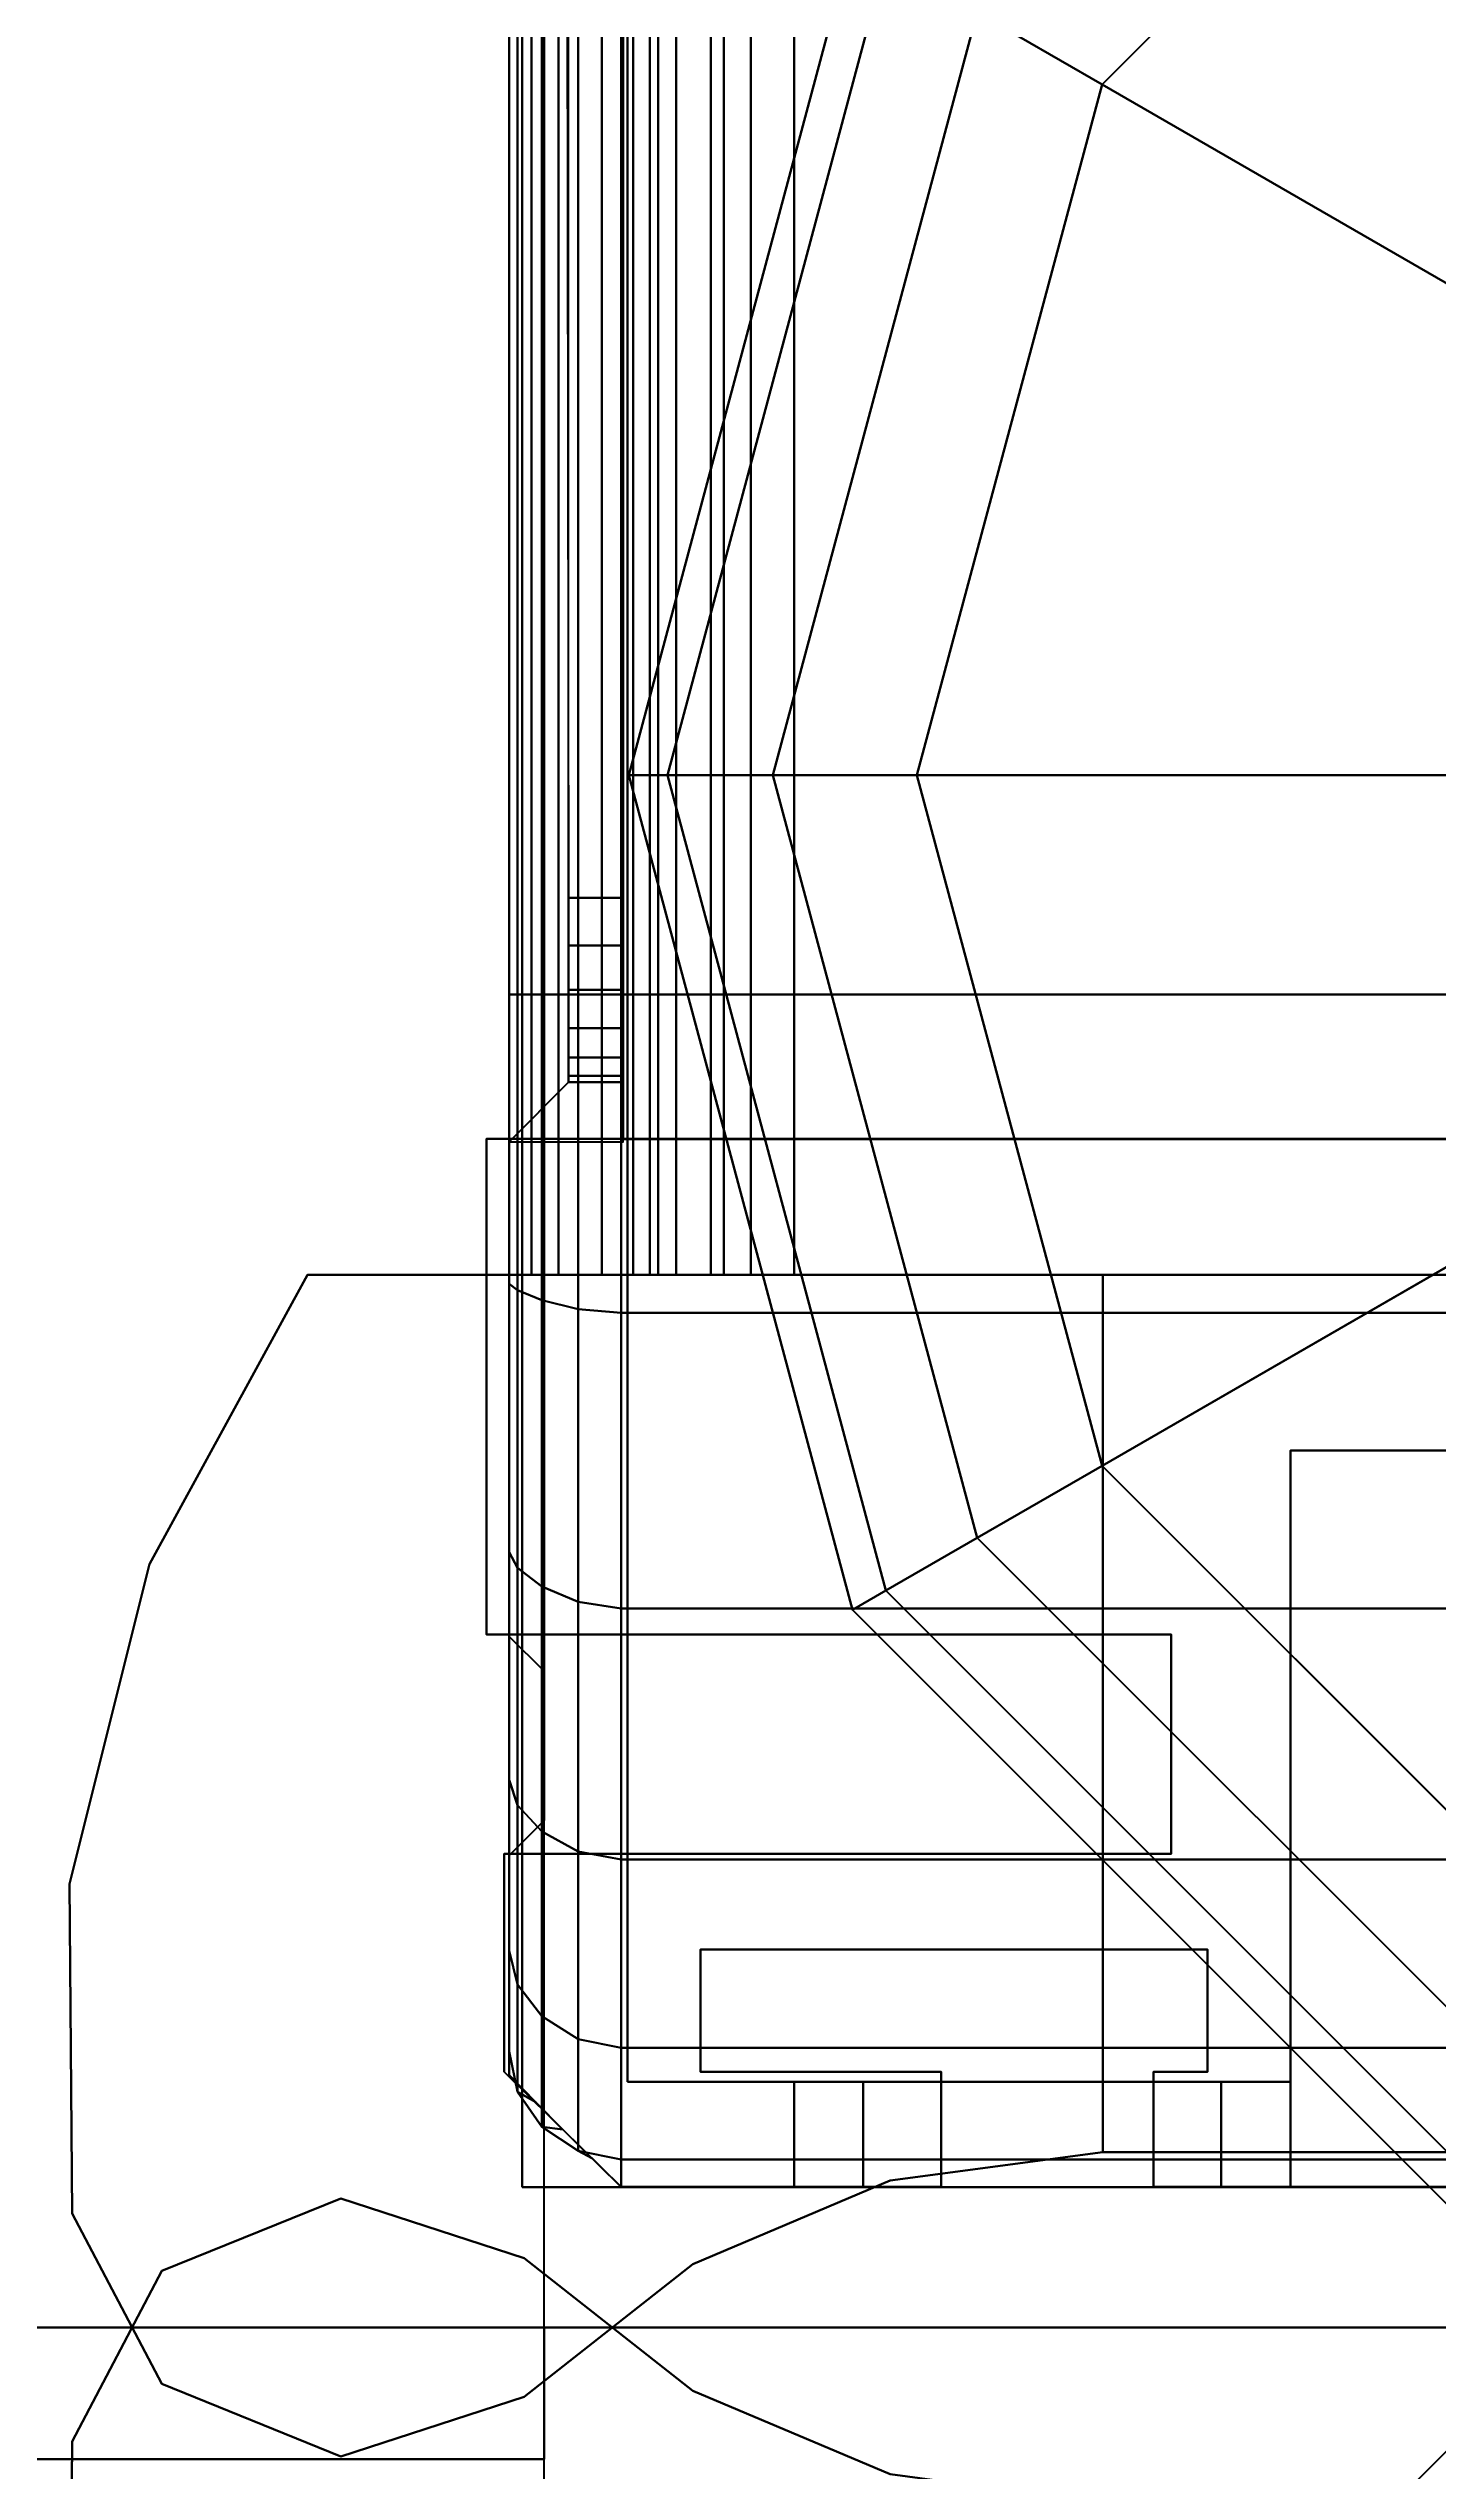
# Model space of a CAD drawing. Extents: x -170 to 1783, y -20 to 1205.
# Drawn here: x 575.959 to 576.749, y 260.556 to 261.935 of the extents above; entities that cross this region are included whole.
import ezdxf
from ezdxf.enums import TextEntityAlignment as Align

# ---------------------------------------------------------------- set-up
doc = ezdxf.new("R2010")
doc.units = 0
doc.header["$LTSCALE"] = 96
doc.header["$MEASUREMENT"] = 0
for name, color, linetype in [('A-FURN-3-PANEL-GLIDE', 7, 'Continuous'), ('A-FURN-3-PANEL-RACE', 7, 'Continuous'), ('A-FURN-3-PANEL-SIDE1', 7, 'Continuous'), ('A-FURN-3-PANEL-TOPCAP', 7, 'Continuous'), ('A-FURN-3-PANEL-TRIM', 7, 'Continuous'), ('A-FURN-3-WKSF-BRACKET', 7, 'Continuous'), ('A-FURN-3-WKSF-TOP', 7, 'Continuous'), ('A-FURN-P-PNLS', 7, 'Continuous'), ('A-FURN-P-WKSF-SUPPORT', 7, 'Continuous'), ('MAIN_PANEL', 7, 'Continuous'), ('MAIN_WKSURF', 7, 'Continuous'), ('MAIN_WRKSFC-SUPP', 7, 'Continuous')]:
    doc.layers.add(name, color=color, linetype=linetype)

# ---------------------------------------------------------------- blocks, each defined once
blk = doc.blocks.new('EC-EFN-256')
at = {"layer": 'A-FURN-3-PANEL-GLIDE', "color": 20, "linetype": 'Continuous', "invisible_edges": 12}
for points in [[(23.115, 1), (22.433, 0.6063), (22.7213, 0.318)], [(23.115, 1), (22.7213, 0.318), (23.115, 0.2125)], [(23.115, 1), (23.115, 0.2125), (23.5088, 0.318)], [(23.115, 1), (23.5088, 0.318), (23.797, 0.6063)]]:
    blk.add_3dface(points, dxfattribs=at)
at = {"layer": 'A-FURN-3-PANEL-GLIDE', "color": 20, "linetype": 'Continuous'}
for points in [[(23.0137, 0.8246, 0.3285), (22.7213, 0.318, 0.3285), (22.433, 0.6063, 0.3285), (22.9396, 0.8988, 0.3285)], [(23.2904, 0.8988, 0.3285), (23.797, 0.6063, 0.3285), (23.5088, 0.318, 0.3285), (23.2163, 0.8246, 0.3285)], [(23.115, 0.7975, 0.3285), (23.115, 0.2125, 0.3285), (22.7213, 0.318, 0.3285), (23.0137, 0.8246, 0.3285)], [(23.2163, 0.8246, 0.3285), (23.5088, 0.318, 0.3285), (23.115, 0.2125, 0.3285), (23.115, 0.7975, 0.3285)], [(22.7213, 0.318, 0.3285), (22.6802, 0.2469, 0.3065), (22.3619, 0.5652, 0.3065), (22.433, 0.6063, 0.3285)], [(22.6802, 0.2469, 0.022), (22.7213, 0.318), (22.433, 0.6063), (22.3619, 0.5652, 0.022)], [(23.797, 0.6063, 0.3285), (23.8681, 0.5652, 0.3065), (23.5498, 0.2469, 0.3065), (23.5088, 0.318, 0.3285)], [(23.8681, 0.5652, 0.022), (23.797, 0.6063), (23.5088, 0.318), (23.5498, 0.2469, 0.022)], [(23.8681, 0.5652, 0.3065), (23.9202, 0.5351, 0.2464), (23.5799, 0.1948, 0.2464), (23.5498, 0.2469, 0.3065)], [(23.9202, 0.5351, 0.0821), (23.8681, 0.5652, 0.022), (23.5498, 0.2469, 0.022), (23.5799, 0.1948, 0.0821)], [(23.9202, 0.5351, 0.2464), (23.9392, 0.5241, 0.1642), (23.5909, 0.1758, 0.1642), (23.5799, 0.1948, 0.2464)], [(23.9392, 0.5241, 0.1642), (23.9202, 0.5351, 0.0821), (23.5799, 0.1948, 0.0821), (23.5909, 0.1758, 0.1642)], [(23.115, 0.2125, 0.3285), (23.115, 0.1304, 0.3065), (22.6802, 0.2469, 0.3065), (22.7213, 0.318, 0.3285)], [(23.115, 0.1304, 0.022), (23.115, 0.2125), (22.7213, 0.318), (22.6802, 0.2469, 0.022)], [(23.5088, 0.318, 0.3285), (23.5498, 0.2469, 0.3065), (23.115, 0.1304, 0.3065), (23.115, 0.2125, 0.3285)], [(23.5498, 0.2469, 0.022), (23.5088, 0.318), (23.115, 0.2125), (23.115, 0.1304, 0.022)], [(23.115, 0.1304, 0.3065), (23.115, 0.0703, 0.2464), (22.6501, 0.1948, 0.2464), (22.6802, 0.2469, 0.3065)], [(23.115, 0.0703, 0.0821), (23.115, 0.1304, 0.022), (22.6802, 0.2469, 0.022), (22.6501, 0.1948, 0.0821)], [(23.5498, 0.2469, 0.3065), (23.5799, 0.1948, 0.2464), (23.115, 0.0703, 0.2464), (23.115, 0.1304, 0.3065)], [(23.5799, 0.1948, 0.0821), (23.5498, 0.2469, 0.022), (23.115, 0.1304, 0.022), (23.115, 0.0703, 0.0821)], [(23.115, 0.0703, 0.2464), (23.115, 0.0483, 0.1642), (22.6391, 0.1758, 0.1642), (22.6501, 0.1948, 0.2464)], [(23.115, 0.0483, 0.1642), (23.115, 0.0703, 0.0821), (22.6501, 0.1948, 0.0821), (22.6391, 0.1758, 0.1642)], [(23.5799, 0.1948, 0.2464), (23.5909, 0.1758, 0.1642), (23.115, 0.0483, 0.1642), (23.115, 0.0703, 0.2464)], [(23.5909, 0.1758, 0.1642), (23.5799, 0.1948, 0.0821), (23.115, 0.0703, 0.0821), (23.115, 0.0483, 0.1642)]]:
    blk.add_3dface(points, dxfattribs=at)
at = {"layer": 'A-FURN-3-PANEL-RACE', "color": 40, "linetype": 'Continuous'}
for points, invisible_edges in [([(0.5, 0.7375, 0.4563), (2.098, 0.7375, 0.4563), (23.5, 0.4255, 0.4563), (0.5, 0.4255, 0.4563)], 6), ([(0.5, 0.7375, 0.3963), (0.5, 0.4255, 0.3963), (23.5, 0.4255, 0.3963), (2.098, 0.7375, 0.3963)], 6), ([(21.902, 0.7375, 0.4563), (23.5, 0.7375, 0.4563), (23.5, 0.4255, 0.4563), (2.098, 0.7375, 0.4563)], 12), ([(21.902, 0.7375, 0.3963), (2.098, 0.7375, 0.3963), (23.5, 0.4255, 0.3963), (23.5, 0.7375, 0.3963)], 3), ([(0.5, 0.4255, 0.3963), (0.08, 0.4255, 0.3963), (0.08, -0.0125, 0.3963), (23.92, -0.0125, 0.3963)], 8), ([(0.5, 0.4255, 0.4563), (23.86, 0.0475, 0.4563), (0.14, 0.0475, 0.4563), (0.14, 0.4255, 0.4563)], 1), ([(23.5, 0.4255, 0.3963), (0.5, 0.4255, 0.3963), (23.92, -0.0125, 0.3963), (23.92, 0.4255, 0.3963)], 3), ([(23.5, 0.4255, 0.4563), (23.86, 0.4255, 0.4563), (23.86, 0.0475, 0.4563), (0.5, 0.4255, 0.4563)], 12), ([(23.5, 0.4255, 0.3963), (23.92, 0.4255, 0.3963), (23.86, 0.4255, 0.4563), (23.5, 0.4255, 0.4563)], 2), ([(23.92, 0.4255, 0.3963), (23.92, 0.4255, 1.7894), (23.86, 0.4255, 1.7894), (23.86, 0.4255, 0.4563)], 8), ([(23.86, 0.4255, 1.7894), (23.86, 0.386, 1.7894), (23.86, 0.1819, 1.4986), (23.86, 0.4255, 0.4563)], 4), ([(23.86, 0.4255, 0.4563), (23.86, 0.1819, 1.4986), (23.86, 0.1425, 1.4986), (23.86, 0.0475, 0.4563)], 5), ([(23.86, 0.1425, 3.1951), (23.86, 0.4255, 3.245), (23.86, 0.4255, 3.515), (23.86, 0.0475, 3.515)], 8), ([(23.86, 0.4255, 3.515), (23.92, 0.4255, 3.515), (23.92, -0.0125, 3.515), (23.86, 0.0475, 3.515)], 4), ([(23.92, 0.386, 1.7894), (23.92, 0.4255, 1.7894), (23.92, 0.4255, 0.3963), (23.92, 0.1819, 1.4986)], 4), ([(23.92, 0.1819, 1.4986), (23.92, 0.4255, 0.3963), (23.92, -0.0125, 0.3963), (23.92, 0.1425, 1.4986)], 5), ([(23.92, 0.4255, 3.245), (23.92, 0.1425, 3.1951), (23.92, -0.0125, 3.515), (23.92, 0.4255, 3.515)], 2), ([(23.4, 0.1425, 4.1797), (23.4, 0.1179, 4.1764), (23.4, 0.1024, 4.2344), (23.4, 0.1425, 4.2397)], 2), ([(23.86, 0.0475, 0.4563), (23.86, 0.1425, 1.4986), (23.86, 0.1425, 3.1951), (23.86, 0.0475, 3.515)], 5), ([(23.92, 0.1425, 3.1951), (23.92, 0.1425, 1.4986), (23.92, -0.0125, 0.3963), (23.92, -0.0125, 3.515)], 10), ([(23.4, 0.1179, 4.1764), (23.4, 0.095, 4.1669), (23.4, 0.065, 4.2189), (23.4, 0.1024, 4.2344)], 10), ([(23.4, 0.095, 4.1669), (23.4, 0.0753, 4.1519), (23.4, 0.0329, 4.1943), (23.4, 0.065, 4.2189)], 10), ([(23.4, 0.0753, 4.1519), (23.4, 0.0602, 4.1322), (23.4, 0.0082, 4.1622), (23.4, 0.0329, 4.1943)], 10), ([(23.4, 0.0602, 4.1322), (23.4, 0.0507, 4.1093), (23.4, -0.0072, 4.1248), (23.4, 0.0082, 4.1622)], 10), ([(0.14, 0.0475, 0.4563), (23.86, 0.0475, 0.4563), (23.86, 0.0475, 3.515), (0.14, 0.0475, 3.515)], 4), ([(0.6, 0.0475, 3.515), (23.4, 0.0475, 3.515), (23.4, 0.0475, 4.0847), (0.6, 0.0475, 4.0847)], 1), ([(23.4, 0.0507, 4.1093), (23.4, 0.0475, 4.0847), (23.4, -0.0125, 4.0847), (23.4, -0.0072, 4.1248)], 10), ([(23.4, 0.0475, 3.515), (23.4, -0.0125, 3.515), (23.4, -0.0125, 4.0847), (23.4, 0.0475, 4.0847)], 4), ([(23.86, 0.0475, 3.515), (23.92, -0.0125, 3.515), (23.4, -0.0125, 3.515), (23.4, 0.0475, 3.515)], 1), ([(23.92, -0.0125, 3.515), (23.92, -0.0125, 0.3963), (0.08, -0.0125, 0.3963), (0.08, -0.0125, 3.515)], 8), ([(23.4, -0.0125, 4.0847), (23.4, -0.0125, 3.515), (0.6, -0.0125, 3.515), (0.6, -0.0125, 4.0847)], 2)]:
    blk.add_3dface(points, dxfattribs=dict(at, invisible_edges=invisible_edges))
for points in [[(23.5, 0.7375, 0.3963), (23.5, 0.4255, 0.3963), (23.5, 0.4255, 0.4563), (23.5, 0.7375, 0.4563)], [(23.86, 0.4255, 3.245), (23.92, 0.4255, 3.245), (23.92, 0.4255, 3.515), (23.86, 0.4255, 3.515)], [(23.92, 0.4255, 1.7894), (23.92, 0.386, 1.7894), (23.86, 0.386, 1.7894), (23.86, 0.4255, 1.7894)], [(23.86, 0.1425, 3.1951), (23.92, 0.1425, 3.1951), (23.92, 0.4255, 3.245), (23.86, 0.4255, 3.245)], [(23.92, 0.386, 1.7894), (23.92, 0.1819, 1.4986), (23.86, 0.1819, 1.4986), (23.86, 0.386, 1.7894)], [(23.92, 0.1819, 1.4986), (23.92, 0.1425, 1.4986), (23.86, 0.1425, 1.4986), (23.86, 0.1819, 1.4986)], [(23.4, 0.1425, 4.1797), (23.4, 0.1425, 4.2397), (0.6, 0.1425, 4.2397), (0.6, 0.1425, 4.1797)], [(23.4, 0.1425, 4.2397), (23.4, 0.1024, 4.2344), (0.6, 0.1024, 4.2344), (0.6, 0.1425, 4.2397)], [(0.6, 0.1425, 4.1797), (0.6, 0.1179, 4.1764), (23.4, 0.1179, 4.1764), (23.4, 0.1425, 4.1797)], [(23.86, 0.1425, 1.4986), (23.92, 0.1425, 1.4986), (23.92, 0.1425, 3.1951), (23.86, 0.1425, 3.1951)], [(0.6, 0.1179, 4.1764), (0.6, 0.095, 4.1669), (23.4, 0.095, 4.1669), (23.4, 0.1179, 4.1764)], [(23.4, 0.1024, 4.2344), (23.4, 0.065, 4.2189), (0.6, 0.065, 4.2189), (0.6, 0.1024, 4.2344)], [(0.6, 0.095, 4.1669), (0.6, 0.0753, 4.1519), (23.4, 0.0753, 4.1519), (23.4, 0.095, 4.1669)], [(0.6, 0.0753, 4.1519), (0.6, 0.0602, 4.1322), (23.4, 0.0602, 4.1322), (23.4, 0.0753, 4.1519)], [(23.4, 0.065, 4.2189), (23.4, 0.0329, 4.1943), (0.6, 0.0329, 4.1943), (0.6, 0.065, 4.2189)], [(0.6, 0.0602, 4.1322), (0.6, 0.0507, 4.1093), (23.4, 0.0507, 4.1093), (23.4, 0.0602, 4.1322)], [(0.6, 0.0507, 4.1093), (0.6, 0.0475, 4.0847), (23.4, 0.0475, 4.0847), (23.4, 0.0507, 4.1093)], [(23.4, 0.0329, 4.1943), (23.4, 0.0082, 4.1622), (0.6, 0.0082, 4.1622), (0.6, 0.0329, 4.1943)], [(23.4, 0.0082, 4.1622), (23.4, -0.0072, 4.1248), (0.6, -0.0072, 4.1248), (0.6, 0.0082, 4.1622)], [(23.4, -0.0072, 4.1248), (23.4, -0.0125, 4.0847), (0.6, -0.0125, 4.0847), (0.6, -0.0072, 4.1248)]]:
    blk.add_3dface(points, dxfattribs=at)
at = {"layer": 'A-FURN-3-PANEL-SIDE1', "color": 7, "linetype": 'Continuous'}
for points in [[(23.3224, 1.955, 55.7401), (23.3228, 0.045, 55.7401), (0.6776, 0.045, 55.7401), (0.6776, 1.955, 55.7401)], [(23.3224, 0.045, 4.2397), (23.3224, 1.955, 4.2397), (0.6776, 1.955, 4.2397), (0.6776, 0.045, 4.2397)], [(23.3228, 0.045, 55.7401), (23.3224, 1.955, 55.7401), (23.3224, 1.955, 4.2397), (23.3224, 0.045, 4.2397)], [(23.3228, 0.045, 55.7401), (23.3224, 0.045, 4.2397), (0.6776, 0.045, 4.2397), (0.6776, 0.045, 55.7401)]]:
    blk.add_3dface(points, dxfattribs=at)
at = {"layer": 'A-FURN-3-PANEL-TOPCAP', "color": 60, "linetype": 'Continuous'}
for points, invisible_edges in [([(23.324, 2.02, 55.635), (23.324, -0.02, 55.635), (23.606, -0.02, 55.635), (23.606, 2.02, 55.635)], 5), ([(23.606, 2.02, 55.635), (23.606, -0.02, 55.635), (23.6259, 0, 55.635), (23.6259, 2, 55.635)], 5), ([(23.711, 2, 55.635), (23.711, 0, 55.635), (23.731, -0.02, 55.635), (23.731, 2.02, 55.635)], 5), ([(23.856, -0.02, 55.635), (23.856, 2.02, 55.635), (23.731, 2.02, 55.635), (23.731, -0.02, 55.635)], 5), ([(23.8715, 2.0047, 55.635), (23.856, 2.02, 55.635), (23.856, -0.02, 55.635), (23.8715, -0.0047, 55.635)], 10), ([(23.711, 0, 55.635), (23.711, 2, 55.635), (23.6259, 2, 55.635), (23.6259, 0, 55.635)], 5), ([(23.8715, -0.0047, 55.635), (23.8871, 0.0106, 55.635), (23.8871, 1.9894, 55.635), (23.8715, 2.0047, 55.635)], 10), ([(23.9035, 1.9727, 55.635), (23.8871, 1.9894, 55.635), (23.8871, 0.0106, 55.635), (23.9035, 0.0273, 55.635)], 10), ([(23.9035, 0.0273, 55.635), (23.92, 0.044, 55.635), (23.92, 1.956, 55.635), (23.9035, 1.9727, 55.635)], 8), ([(0.815, 0.045, 55.7401), (0.815, -0.02, 55.7741), (23.185, 0.014, 55.7401), (23.185, 0.045, 55.7401)], 1), ([(23.185, -0.02, 55.7741), (23.185, 0.014, 55.7401), (0.815, 0.014, 55.7401), (0.815, -0.02, 55.7741)], 5), ([(23.185, -0.02, 55.7741), (23.221, -0.02, 55.7693), (23.2122, 0.014, 55.7365), (23.185, 0.014, 55.7401)], 10), ([(23.221, -0.02, 55.7693), (23.2545, -0.02, 55.7554), (23.2375, 0.014, 55.726), (23.2122, 0.014, 55.7365)], 10), ([(23.2545, -0.02, 55.7554), (23.2833, -0.02, 55.7333), (23.2593, 0.014, 55.7093), (23.2375, 0.014, 55.726)], 10), ([(23.2833, -0.02, 55.7333), (23.3054, -0.02, 55.7045), (23.276, 0.014, 55.6875), (23.2593, 0.014, 55.7093)], 10), ([(23.3054, -0.02, 55.7045), (23.3193, -0.02, 55.671), (23.2864, 0.014, 55.6622), (23.276, 0.014, 55.6875)], 10), ([(23.3193, -0.02, 55.671), (23.324, -0.02, 55.635), (23.29, 0.014, 55.635), (23.2864, 0.014, 55.6622)], 8), ([(0.76, -0.02, 56.161), (23.24, -0.02, 56.161), (23.24, 0, 56.141), (0.76, 0, 56.141)], 10), ([(23.24, 0, 56.056), (0.76, 0, 56.056), (0.76, 0, 56.141), (23.24, 0, 56.141)], 10), ([(0.76, 0, 56.056), (23.24, 0, 56.056), (23.24, -0.02, 56.036), (0.76, -0.02, 56.036)], 10), ([(23.3727, -0.02, 56.1426), (23.3676, 0, 56.1232), (23.24, 0, 56.141), (23.24, -0.02, 56.161)], 5), ([(23.3676, 0, 56.1232), (23.3456, 0, 56.0411), (23.24, 0, 56.056), (23.24, 0, 56.141)], 5), ([(23.3456, 0, 56.0411), (23.3404, -0.02, 56.0218), (23.24, -0.02, 56.036), (23.24, 0, 56.056)], 5), ([(23.4431, 0, 55.9981), (23.4331, -0.02, 55.9807), (23.3404, -0.02, 56.0218), (23.3456, 0, 56.0411)], 5), ([(23.4856, 0, 56.0717), (23.4431, 0, 55.9981), (23.3456, 0, 56.0411), (23.3676, 0, 56.1232)], 5), ([(23.4956, -0.02, 56.0891), (23.4856, 0, 56.0717), (23.3676, 0, 56.1232), (23.3727, -0.02, 56.1426)], 5), ([(23.5252, 0, 55.9301), (23.5111, -0.02, 55.9159), (23.4331, -0.02, 55.9807), (23.4431, 0, 55.9981)], 5), ([(23.5854, 0, 55.9903), (23.5252, 0, 55.9301), (23.4431, 0, 55.9981), (23.4856, 0, 56.0717)], 5), ([(23.5995, -0.02, 56.0044), (23.5854, 0, 55.9903), (23.4856, 0, 56.0717), (23.4956, -0.02, 56.0891)], 5), ([(23.5858, 0, 55.8424), (23.5685, -0.02, 55.8323), (23.5111, -0.02, 55.9159), (23.5252, 0, 55.9301)], 5), ([(23.6595, 0, 55.8849), (23.5858, 0, 55.8424), (23.5252, 0, 55.9301), (23.5854, 0, 55.9903)], 5), ([(23.6202, 0, 55.7415), (23.601, -0.02, 55.7363), (23.5685, -0.02, 55.8323), (23.5858, 0, 55.8424)], 5), ([(23.6768, -0.02, 55.8949), (23.6595, 0, 55.8849), (23.5854, 0, 55.9903), (23.5995, -0.02, 56.0044)], 5), ([(23.7024, 0, 55.7635), (23.6202, 0, 55.7415), (23.5858, 0, 55.8424), (23.6595, 0, 55.8849)], 5), ([(23.6259, 0, 55.635), (23.606, -0.02, 55.635), (23.601, -0.02, 55.7363), (23.6202, 0, 55.7415)], 4), ([(23.711, 0, 55.635), (23.6259, 0, 55.635), (23.6202, 0, 55.7415), (23.7024, 0, 55.7635)], 4), ([(23.7217, -0.02, 55.7687), (23.7024, 0, 55.7635), (23.6595, 0, 55.8849), (23.6768, -0.02, 55.8949)], 5), ([(23.731, -0.02, 55.635), (23.711, 0, 55.635), (23.7024, 0, 55.7635), (23.7217, -0.02, 55.7687)], 4), ([(0.76, -0.02, 56.161), (0.76, -0.02, 56.286), (23.24, -0.02, 56.286), (23.24, -0.02, 56.161)], 5), ([(23.185, -0.02, 55.7741), (0.815, -0.02, 55.7741), (0.76, -0.02, 56.036), (23.24, -0.02, 56.036)], 10), ([(23.185, -0.02, 55.7741), (23.24, -0.02, 56.036), (23.3404, -0.02, 56.0218), (23.221, -0.02, 55.7693)], 5), ([(23.4331, -0.02, 55.9807), (23.2545, -0.02, 55.7554), (23.221, -0.02, 55.7693), (23.3404, -0.02, 56.0218)], 5), ([(23.4051, -0.02, 56.2633), (23.3727, -0.02, 56.1426), (23.24, -0.02, 56.161), (23.24, -0.02, 56.286)], 5), ([(23.2545, -0.02, 55.7554), (23.4331, -0.02, 55.9807), (23.5111, -0.02, 55.9159), (23.2833, -0.02, 55.7333)], 5), ([(23.5685, -0.02, 55.8323), (23.3054, -0.02, 55.7045), (23.2833, -0.02, 55.7333), (23.5111, -0.02, 55.9159)], 5), ([(23.3054, -0.02, 55.7045), (23.5685, -0.02, 55.8323), (23.601, -0.02, 55.7363), (23.3193, -0.02, 55.671)], 5), ([(23.3193, -0.02, 55.671), (23.601, -0.02, 55.7363), (23.606, -0.02, 55.635), (23.324, -0.02, 55.635)], 1), ([(23.5581, -0.02, 56.1974), (23.4956, -0.02, 56.0891), (23.3727, -0.02, 56.1426), (23.4051, -0.02, 56.2633)], 5), ([(23.6879, -0.02, 56.0929), (23.5995, -0.02, 56.0044), (23.4956, -0.02, 56.0891), (23.5581, -0.02, 56.1974)], 5), ([(23.7851, -0.02, 55.9575), (23.6768, -0.02, 55.8949), (23.5995, -0.02, 56.0044), (23.6879, -0.02, 56.0929)], 5), ([(23.8425, -0.02, 55.8011), (23.7217, -0.02, 55.7687), (23.6768, -0.02, 55.8949), (23.7851, -0.02, 55.9575)], 5), ([(23.856, -0.02, 55.635), (23.731, -0.02, 55.635), (23.7217, -0.02, 55.7687), (23.8425, -0.02, 55.8011)], 4)]:
    blk.add_3dface(points, dxfattribs=dict(at, invisible_edges=invisible_edges))
for points in [[(0.76, 0.044, 56.35), (0.76, 1.956, 56.35), (23.24, 1.956, 56.35), (23.24, 0.044, 56.35)], [(23.4216, 0.044, 56.3252), (23.24, 0.044, 56.35), (23.24, 1.956, 56.35), (23.4216, 1.956, 56.3252)], [(23.5901, 0.044, 56.2528), (23.4216, 0.044, 56.3252), (23.4216, 1.956, 56.3252), (23.5901, 1.956, 56.2528)], [(23.7332, 0.044, 56.1382), (23.5901, 0.044, 56.2528), (23.5901, 1.956, 56.2528), (23.7332, 1.956, 56.1382)], [(23.8405, 0.044, 55.9895), (23.7332, 0.044, 56.1382), (23.7332, 1.956, 56.1382), (23.8405, 1.956, 55.9895)], [(23.9043, 0.044, 55.8177), (23.8405, 0.044, 55.9895), (23.8405, 1.956, 55.9895), (23.9043, 1.956, 55.8177)], [(23.92, 0.044, 55.635), (23.9043, 0.044, 55.8177), (23.9043, 1.956, 55.8177), (23.92, 1.956, 55.635)], [(0.76, 0.0195, 56.3451), (0.76, 0.044, 56.35), (23.24, 0.044, 56.35), (23.24, 0.0195, 56.3451)], [(23.185, 0.045, 55.7401), (23.185, 0.014, 55.7401), (23.2122, 0.014, 55.7365), (23.2122, 0.045, 55.7365)], [(23.2122, 0.045, 55.7365), (23.2122, 0.014, 55.7365), (23.2375, 0.014, 55.726), (23.2375, 0.045, 55.726)], [(23.2375, 0.045, 55.726), (23.2375, 0.014, 55.726), (23.2593, 0.014, 55.7093), (23.2593, 0.045, 55.7093)], [(23.4216, 0.044, 56.3252), (23.4194, 0.0195, 56.3203), (23.24, 0.0195, 56.3451), (23.24, 0.044, 56.35)], [(23.2593, 0.045, 55.7093), (23.2593, 0.014, 55.7093), (23.276, 0.014, 55.6875), (23.276, 0.045, 55.6875)], [(23.276, 0.045, 55.6875), (23.276, 0.014, 55.6875), (23.2864, 0.014, 55.6622), (23.2864, 0.045, 55.6622)], [(23.2864, 0.045, 55.6622), (23.2864, 0.014, 55.6622), (23.29, 0.014, 55.635), (23.29, 0.045, 55.635)], [(23.29, 0.014, 55.635), (23.324, -0.02, 55.635), (23.324, 0.045, 55.635), (23.29, 0.045, 55.635)], [(23.5901, 0.044, 56.2528), (23.5864, 0.0195, 56.248), (23.4194, 0.0195, 56.3203), (23.4216, 0.044, 56.3252)], [(23.7332, 0.044, 56.1382), (23.7287, 0.0195, 56.1337), (23.5864, 0.0195, 56.248), (23.5901, 0.044, 56.2528)], [(23.8405, 0.044, 55.9895), (23.8356, 0.0195, 55.9859), (23.7287, 0.0195, 56.1337), (23.7332, 0.044, 56.1382)], [(23.9043, 0.044, 55.8177), (23.8994, 0.0195, 55.8155), (23.8356, 0.0195, 55.9859), (23.8405, 0.044, 55.9895)], [(23.92, 0.044, 55.635), (23.9035, 0.0273, 55.635), (23.8994, 0.0195, 55.8155), (23.9043, 0.044, 55.8177)], [(0.76, -0.0013, 56.3313), (0.76, 0.0195, 56.3451), (23.24, 0.0195, 56.3451), (23.24, -0.0013, 56.3313)], [(23.4194, 0.0195, 56.3203), (23.4144, -0.0013, 56.3065), (23.24, -0.0013, 56.3313), (23.24, 0.0195, 56.3451)], [(23.5864, 0.0195, 56.248), (23.5775, -0.0013, 56.2349), (23.4144, -0.0013, 56.3065), (23.4194, 0.0195, 56.3203)], [(23.7287, 0.0195, 56.1337), (23.7172, -0.0013, 56.1222), (23.5775, -0.0013, 56.2349), (23.5864, 0.0195, 56.248)], [(23.8356, 0.0195, 55.9859), (23.8226, -0.0013, 55.977), (23.7172, -0.0013, 56.1222), (23.7287, 0.0195, 56.1337)], [(23.8994, 0.0195, 55.8155), (23.8857, -0.0013, 55.8104), (23.8226, -0.0013, 55.977), (23.8356, 0.0195, 55.9859)], [(23.9035, 0.0273, 55.635), (23.8871, 0.0106, 55.635), (23.8857, -0.0013, 55.8104), (23.8994, 0.0195, 55.8155)], [(23.8871, 0.0106, 55.635), (23.8715, -0.0047, 55.635), (23.8656, -0.0151, 55.8048), (23.8857, -0.0013, 55.8104)], [(0.76, -0.0151, 56.3105), (0.76, -0.0013, 56.3313), (23.24, -0.0013, 56.3313), (23.24, -0.0151, 56.3105)], [(23.4144, -0.0013, 56.3065), (23.4087, -0.0151, 56.2864), (23.24, -0.0151, 56.3105), (23.24, -0.0013, 56.3313)], [(23.5775, -0.0013, 56.2349), (23.5669, -0.0151, 56.2168), (23.4087, -0.0151, 56.2864), (23.4144, -0.0013, 56.3065)], [(23.7172, -0.0013, 56.1222), (23.7022, -0.0151, 56.1072), (23.5669, -0.0151, 56.2168), (23.5775, -0.0013, 56.2349)], [(23.8226, -0.0013, 55.977), (23.8045, -0.0151, 55.9663), (23.7022, -0.0151, 56.1072), (23.7172, -0.0013, 56.1222)], [(23.8857, -0.0013, 55.8104), (23.8656, -0.0151, 55.8048), (23.8045, -0.0151, 55.9663), (23.8226, -0.0013, 55.977)], [(23.8715, -0.0047, 55.635), (23.856, -0.02, 55.635), (23.8425, -0.02, 55.8011), (23.8656, -0.0151, 55.8048)], [(0.76, -0.02, 56.286), (0.76, -0.0151, 56.3105), (23.24, -0.0151, 56.3105), (23.24, -0.02, 56.286)], [(23.4087, -0.0151, 56.2864), (23.4051, -0.02, 56.2633), (23.24, -0.02, 56.286), (23.24, -0.0151, 56.3105)], [(23.5669, -0.0151, 56.2168), (23.5581, -0.02, 56.1974), (23.4051, -0.02, 56.2633), (23.4087, -0.0151, 56.2864)], [(23.7022, -0.0151, 56.1072), (23.6879, -0.02, 56.0929), (23.5581, -0.02, 56.1974), (23.5669, -0.0151, 56.2168)], [(23.8045, -0.0151, 55.9663), (23.7851, -0.02, 55.9575), (23.6879, -0.02, 56.0929), (23.7022, -0.0151, 56.1072)], [(23.8656, -0.0151, 55.8048), (23.8425, -0.02, 55.8011), (23.7851, -0.02, 55.9575), (23.8045, -0.0151, 55.9663)]]:
    blk.add_3dface(points, dxfattribs=at)
at = {"layer": 'A-FURN-3-PANEL-TRIM', "color": 60, "linetype": 'Continuous'}
for points in [[(23.4, 0.3185, 3.5747), (23.4, 2.1348, 3.5747), (23.4, 2.1348, 4.2397), (23.4, 0.3185, 4.2397)], [(23.9, 1.6815, 4.2397), (23.9, 1.6815, 3.5747), (23.9, 0.3185, 3.5747), (23.9, 0.3185, 4.2397)], [(23.9198, 1.6527, 55.635), (23.9198, 1.6527, 4.2397), (23.9198, 0.3473, 4.2397), (23.9198, 0.3473, 55.635)], [(23.8543, 0.3782, 4.2397), (23.7845, 0.3782, 4.2397), (23.7845, 0.3782, 55.635), (23.8543, 0.3782, 55.635)], [(23.7845, 0.3782, 55.635), (23.7845, 0.3782, 4.2397), (23.7845, 0.0891, 4.2397), (23.7845, 0.0891, 55.635)], [(23.8543, 0.3473, 55.635), (23.8543, 0.3473, 4.2397), (23.8543, 0.3782, 4.2397), (23.8543, 0.3782, 55.635)], [(23.7299, 0.3574, 4.2397), (23.605, 0.3574, 4.2397), (23.605, 0.3574, 55.635), (23.7299, 0.3574, 55.635)], [(23.605, 0.3574, 55.635), (23.605, 0.3574, 4.2397), (23.605, -0.0328, 4.2397), (23.605, -0.0328, 55.635)], [(23.7299, -0.0228, 55.635), (23.7299, -0.0228, 4.2397), (23.7299, 0.3574, 4.2397), (23.7299, 0.3574, 55.635)], [(23.9198, 0.3473, 4.2397), (23.8543, 0.3473, 4.2397), (23.8543, 0.3473, 55.635), (23.9198, 0.3473, 55.635)], [(23.9, 0.3185, 4.2397), (23.9, 0.3185, 4.013), (23.4, 0.3185, 4.013), (23.4, 0.3185, 4.2397)], [(23.4, -0.1348, 3.8013), (23.4, 0.3185, 3.8013), (23.4, 0.3185, 4.013), (23.4, -0.1348, 4.013)], [(23.4, 0.3185, 3.8013), (23.9, 0.3185, 3.8013), (23.9, 0.3185, 3.5747), (23.4, 0.3185, 3.5747)], [(23.9, 0.3185, 3.8013), (23.9163, 0.1973, 3.8013), (23.9163, 0.1973, 4.013), (23.9, 0.3185, 4.013)], [(23.8543, 0.2263, 4.2397), (23.9198, 0.2263, 4.2397), (23.9198, 0.2263, 55.635), (23.8543, 0.2263, 55.635)], [(23.8543, 0.0891, 55.635), (23.8543, 0.0891, 4.2397), (23.8543, 0.2263, 4.2397), (23.8543, 0.2263, 55.635)], [(23.9198, 0.2263, 55.635), (23.9198, 0.2263, 4.2397), (23.9198, 0.044, 4.2397), (23.92, 0.044, 55.635)], [(23.9163, 0.1973, 3.8013), (23.9639, 0.0847, 3.8013), (23.9639, 0.0847, 4.013), (23.9163, 0.1973, 4.013)], [(23.7845, 0.0891, 4.2397), (23.8543, 0.0891, 4.2397), (23.8543, 0.0891, 55.635), (23.7845, 0.0891, 55.635)], [(23.9639, 0.0847, 3.8013), (24.0395, -0.0114, 3.8013), (24.0395, -0.0114, 4.013), (23.9639, 0.0847, 4.013)], [(23.3224, -0.0328, 4.2397), (23.3224, 0.045, 4.2397), (23.3224, 0.045, 55.635), (23.3224, -0.0328, 55.635)], [(23.8543, -0.0228, 4.2397), (23.8543, -0.0228, 55.635), (23.92, 0.044, 55.635), (23.9198, 0.044, 4.2397)], [(24.0395, -0.0114, 3.8013), (24.0735, -0.1159, 3.8013), (24.0735, -0.1159, 4.013), (24.0395, -0.0114, 4.013)], [(23.8543, -0.0228, 4.2397), (23.7299, -0.0228, 4.2397), (23.7299, -0.0228, 55.635), (23.8543, -0.0228, 55.635)], [(23.605, -0.0328, 4.2397), (23.3224, -0.0328, 4.2397), (23.3224, -0.0328, 55.635), (23.605, -0.0328, 55.635)], [(24.0735, -0.1159, 3.8013), (24.0322, -0.2178, 3.8013), (24.0322, -0.2178, 4.013), (24.0735, -0.1159, 4.013)], [(23.5649, -0.2249, 3.8013), (23.4, -0.1348, 3.8013), (23.4, -0.1348, 4.013), (23.5649, -0.2249, 4.013)], [(24.0322, -0.2178, 3.8013), (23.935, -0.269, 3.8013), (23.935, -0.269, 4.013), (24.0322, -0.2178, 4.013)], [(23.7471, -0.2706, 3.8013), (23.5649, -0.2249, 3.8013), (23.5649, -0.2249, 4.013), (23.7471, -0.2706, 4.013)], [(23.935, -0.269, 3.8013), (23.7471, -0.2706, 3.8013), (23.7471, -0.2706, 4.013), (23.935, -0.269, 4.013)]]:
    blk.add_3dface(points, dxfattribs=at)
for points, invisible_edges in [([(23.4, 2.1348, 3.5747), (23.4, 0.3185, 3.5747), (23.9, 0.3185, 3.5747), (23.9, 1.6815, 3.5747)], 10), ([(23.4, 2.1348, 4.2397), (23.9, 1.6815, 4.2397), (23.9, 0.3185, 4.2397), (23.4, 0.3185, 4.2397)], 5), ([(23.605, -0.0328, 55.635), (23.3224, -0.0328, 55.635), (23.3224, 2.0328, 55.635), (23.605, 2.0328, 55.635)], 8), ([(23.7299, 0.3574, 55.635), (23.605, 0.3574, 55.635), (23.605, 1.6426, 55.635), (23.7299, 1.6426, 55.635)], 10), ([(23.8543, 1.6527, 55.635), (23.9198, 1.6527, 55.635), (23.9198, 0.3473, 55.635), (23.8543, 0.3473, 55.635)], 8), ([(23.8543, 0.3782, 55.635), (23.7845, 0.3782, 55.635), (23.7845, 1.6218, 55.635), (23.8543, 1.6218, 55.635)], 10), ([(23.9, 0.3185, 3.8013), (23.4, -0.1348, 3.8013), (23.9639, 0.0847, 3.8013), (23.9163, 0.1973, 3.8013)], 3), ([(23.9, 0.3185, 4.013), (23.9163, 0.1973, 4.013), (23.9639, 0.0847, 4.013), (23.4, -0.1348, 4.013)], 12), ([(23.9, 0.3185, 3.8013), (23.4, 0.3185, 3.8013), (23.4, -0.1348, 3.8013)], 12), ([(23.4, -0.1348, 4.013), (23.4, 0.3185, 4.013), (23.9, 0.3185, 4.013)], 12), ([(23.9198, 0.2263, 55.635), (23.92, 0.044, 55.635), (23.8543, -0.0228, 55.635), (23.8543, 0.2263, 55.635)], 4), ([(23.9639, 0.0847, 3.8013), (23.4, -0.1348, 3.8013), (24.0735, -0.1159, 3.8013), (24.0395, -0.0114, 3.8013)], 3), ([(23.9639, 0.0847, 4.013), (24.0395, -0.0114, 4.013), (24.0735, -0.1159, 4.013), (23.4, -0.1348, 4.013)], 12), ([(23.7845, 0.0891, 55.635), (23.8543, 0.0891, 55.635), (23.8543, -0.0228, 55.635), (23.7299, -0.0228, 55.635)], 10), ([(24.0735, -0.1159, 3.8013), (23.4, -0.1348, 3.8013), (23.935, -0.269, 3.8013), (24.0322, -0.2178, 3.8013)], 3), ([(24.0735, -0.1159, 4.013), (24.0322, -0.2178, 4.013), (23.935, -0.269, 4.013), (23.4, -0.1348, 4.013)], 12), ([(23.935, -0.269, 3.8013), (23.4, -0.1348, 3.8013), (23.5649, -0.2249, 3.8013), (23.7471, -0.2706, 3.8013)], 1), ([(23.935, -0.269, 4.013), (23.7471, -0.2706, 4.013), (23.5649, -0.2249, 4.013), (23.4, -0.1348, 4.013)], 8)]:
    blk.add_3dface(points, dxfattribs=dict(at, invisible_edges=invisible_edges))
at = {"layer": 'A-FURN-P-PNLS', "color": 60, "linetype": 'Continuous'}
for p, q in [((24, 2), (24, 0)), ((24, 0), (0, 0))]:
    blk.add_line(p, q, dxfattribs=at)
at = {"layer": 'MAIN_PANEL', "color": 7, "linetype": 'Continuous'}
for p in [(24, 0), (24, 0, 55.663), (24, 0)]:
    blk.add_point(p, dxfattribs=at)
blk = doc.blocks.new('EC-EFN-456')
at = {"layer": 'A-FURN-3-PANEL-GLIDE', "color": 20, "linetype": 'Continuous'}
for points in [[(0.4502, 0.2469, 0.3065), (0.4201, 0.1948, 0.2464), (0.0798, 0.5351, 0.2464), (0.1319, 0.5652, 0.3065)], [(0.4201, 0.1948, 0.0821), (0.4502, 0.2469, 0.022), (0.1319, 0.5652, 0.022), (0.0798, 0.5351, 0.0821)], [(0.4201, 0.1948, 0.2464), (0.4091, 0.1758, 0.1642), (0.0608, 0.5241, 0.1642), (0.0798, 0.5351, 0.2464)], [(0.4091, 0.1758, 0.1642), (0.4201, 0.1948, 0.0821), (0.0798, 0.5351, 0.0821), (0.0608, 0.5241, 0.1642)]]:
    blk.add_3dface(points, dxfattribs=at)
at = {"layer": 'A-FURN-3-PANEL-TRIM', "color": 60, "linetype": 'Continuous'}
for points, invisible_edges in [([(0.0361, 0.0847, 3.5747), (0.6, -0.1348, 3.5747), (0.1, 0.3185, 3.5747), (0.0837, 0.1973, 3.5747)], 3), ([(0.0361, 0.0847, 4.2397), (0.0837, 0.1973, 4.2397), (0.1, 0.3185, 4.2397), (0.6, -0.1348, 4.2397)], 12), ([(0.0361, 0.0847, 3.8013), (0.0837, 0.1973, 3.8013), (0.1, 0.3185, 3.8013), (0.6, -0.1348, 3.8013)], 12), ([(0.0361, 0.0847, 4.013), (0.6, -0.1348, 4.013), (0.1, 0.3185, 4.013), (0.0837, 0.1973, 4.013)], 3), ([(-0.0735, -0.1159, 3.5747), (0.6, -0.1348, 3.5747), (0.0361, 0.0847, 3.5747), (-0.0395, -0.0114, 3.5747)], 3), ([(-0.0735, -0.1159, 4.2397), (-0.0395, -0.0114, 4.2397), (0.0361, 0.0847, 4.2397), (0.6, -0.1348, 4.2397)], 12), ([(-0.0735, -0.1159, 3.8013), (-0.0395, -0.0114, 3.8013), (0.0361, 0.0847, 3.8013), (0.6, -0.1348, 3.8013)], 12), ([(-0.0735, -0.1159, 4.013), (0.6, -0.1348, 4.013), (0.0361, 0.0847, 4.013), (-0.0395, -0.0114, 4.013)], 3), ([(0.065, -0.269, 3.5747), (0.6, -0.1348, 3.5747), (-0.0735, -0.1159, 3.5747), (-0.0322, -0.2178, 3.5747)], 3), ([(0.065, -0.269, 4.2397), (-0.0322, -0.2178, 4.2397), (-0.0735, -0.1159, 4.2397), (0.6, -0.1348, 4.2397)], 12), ([(0.065, -0.269, 3.8013), (-0.0322, -0.2178, 3.8013), (-0.0735, -0.1159, 3.8013), (0.6, -0.1348, 3.8013)], 12), ([(0.065, -0.269, 4.013), (0.6, -0.1348, 4.013), (-0.0735, -0.1159, 4.013), (-0.0322, -0.2178, 4.013)], 3), ([(0.4351, -0.2249, 3.5747), (0.6, -0.1348, 3.5747), (0.065, -0.269, 3.5747), (0.2529, -0.2706, 3.5747)], 2), ([(0.4351, -0.2249, 4.2397), (0.2529, -0.2706, 4.2397), (0.065, -0.269, 4.2397), (0.6, -0.1348, 4.2397)], 4), ([(0.4351, -0.2249, 3.8013), (0.2529, -0.2706, 3.8013), (0.065, -0.269, 3.8013), (0.6, -0.1348, 3.8013)], 4), ([(0.4351, -0.2249, 4.013), (0.6, -0.1348, 4.013), (0.065, -0.269, 4.013), (0.2529, -0.2706, 4.013)], 2)]:
    blk.add_3dface(points, dxfattribs=dict(at, invisible_edges=invisible_edges))
for points in [[(0.0361, 0.0847, 4.013), (0.0837, 0.1973, 4.013), (0.0837, 0.1973, 4.2397), (0.0361, 0.0847, 4.2397)], [(0.0361, 0.0847, 3.5747), (0.0837, 0.1973, 3.5747), (0.0837, 0.1973, 3.8013), (0.0361, 0.0847, 3.8013)], [(-0.0395, -0.0114, 4.013), (0.0361, 0.0847, 4.013), (0.0361, 0.0847, 4.2397), (-0.0395, -0.0114, 4.2397)], [(-0.0395, -0.0114, 3.5747), (0.0361, 0.0847, 3.5747), (0.0361, 0.0847, 3.8013), (-0.0395, -0.0114, 3.8013)], [(-0.0735, -0.1159, 4.013), (-0.0395, -0.0114, 4.013), (-0.0395, -0.0114, 4.2397), (-0.0735, -0.1159, 4.2397)], [(-0.0735, -0.1159, 3.5747), (-0.0395, -0.0114, 3.5747), (-0.0395, -0.0114, 3.8013), (-0.0735, -0.1159, 3.8013)], [(-0.0322, -0.2178, 4.013), (-0.0735, -0.1159, 4.013), (-0.0735, -0.1159, 4.2397), (-0.0322, -0.2178, 4.2397)], [(-0.0322, -0.2178, 3.5747), (-0.0735, -0.1159, 3.5747), (-0.0735, -0.1159, 3.8013), (-0.0322, -0.2178, 3.8013)], [(0.065, -0.269, 4.013), (-0.0322, -0.2178, 4.013), (-0.0322, -0.2178, 4.2397), (0.065, -0.269, 4.2397)], [(0.065, -0.269, 3.5747), (-0.0322, -0.2178, 3.5747), (-0.0322, -0.2178, 3.8013), (0.065, -0.269, 3.8013)], [(0.2529, -0.2706, 4.013), (0.065, -0.269, 4.013), (0.065, -0.269, 4.2397), (0.2529, -0.2706, 4.2397)], [(0.2529, -0.2706, 3.5747), (0.065, -0.269, 3.5747), (0.065, -0.269, 3.8013), (0.2529, -0.2706, 3.8013)]]:
    blk.add_3dface(points, dxfattribs=at)
at = {"layer": 'A-FURN-P-PNLS', "color": 60, "linetype": 'Continuous'}
for p, q in [((0, 0), (0, 2)), ((48, 0), (0, 0))]:
    blk.add_line(p, q, dxfattribs=at)
at = {"layer": 'MAIN_PANEL', "color": 7, "linetype": 'Continuous'}
for p in [(0, 0), (0, 0, 55.663), (0, 0), (0, 0)]:
    blk.add_point(p, dxfattribs=at)
blk = doc.blocks.new('EC-WYC-46-2424-T')
at = {"layer": 'A-FURN-3-WKSF-TOP', "color": 60, "linetype": 'Continuous'}
for points, invisible_edges in [([(21.0901, -26.9099, 27.75), (47.882, -1.368, 27.75), (47.8394, -1.0445, 27.75), (47.7145, -0.743, 27.75)], 9), ([(21.0901, -26.9099, 29), (47.7145, -0.743, 29), (47.8394, -1.0445, 29), (47.882, -1.368, 29)], 9), ([(47.882, -1.368, 27.75), (21.0901, -26.9099, 27.75), (21.9817, -27.9266, 27.75), (22.733, -29.051, 27.75)], 9), ([(47.882, -1.368, 29), (22.733, -29.051, 29), (21.9817, -27.9266, 29), (21.0901, -26.9099, 29)], 9), ([(22.733, -29.051, 27.75), (23.3311, -30.2638, 27.75), (23.7657, -31.5443, 27.75), (47.882, -1.368, 27.75)], 12), ([(22.733, -29.051, 29), (47.882, -1.368, 29), (23.7657, -31.5443, 29), (23.3311, -30.2638, 29)], 3), ([(47.882, -1.368, 27.75), (23.7657, -31.5443, 27.75), (24.0296, -32.8706, 27.75), (24.118, -34.22, 27.75)], 9), ([(47.882, -1.368, 29), (24.118, -34.22, 29), (24.0296, -32.8706, 29), (23.7657, -31.5443, 29)], 9), ([(47.882, -1.368, 27.75), (24.118, -34.22, 27.75), (47.858, -20.2252, 27.75), (47.882, -19.9814, 27.75)], 3), ([(47.882, -1.368, 29), (47.882, -19.9814, 29), (47.858, -20.2252, 29), (24.118, -34.22, 29)], 12), ([(47.6713, -20.6758, 27.75), (47.7869, -20.4597, 27.75), (47.858, -20.2252, 27.75), (24.118, -34.22, 27.75)], 12), ([(47.6713, -20.6758, 29), (24.118, -34.22, 29), (47.858, -20.2252, 29), (47.7869, -20.4597, 29)], 3)]:
    blk.add_3dface(points, dxfattribs=dict(at, invisible_edges=invisible_edges))
blk = doc.blocks.new('EC-JUS-CANT-L-CH')
at = {"layer": 'A-FURN-3-WKSF-BRACKET', "color": 30, "linetype": 'Continuous'}
for points in [[(0, 0, 28), (0.075, 0, 28), (0.075, -0.665, 28), (0, -0.665, 28)], [(0, 0, 19.075), (0.075, 0, 19.075), (0.075, 0, 28), (0, 0, 28)], [(0, -0.665, 19.075), (0.075, -0.665, 19.075), (0.075, 0, 19.075), (0, 0, 19.075)]]:
    blk.add_3dface(points, dxfattribs=at)
for points, invisible_edges in [([(0, 0, 28), (0, -0.665, 28), (0, 0, 19.075)], 2), ([(0, -0.665, 28.075), (0, -0.665, 19.075), (0, 0, 19.075)], 13), ([(0.075, 0, 19.075), (0.075, -0.665, 28), (0.075, 0, 28)], 1), ([(0.075, -0.665, 28), (0.075, 0, 19.075), (0.075, -0.665, 19.075)], 13)]:
    blk.add_3dface(points, dxfattribs=dict(at, invisible_edges=invisible_edges))
at = {"layer": 'A-FURN-P-WKSF-SUPPORT', "color": 212, "linetype": 'Continuous'}
blk.add_line((0, -15.915), (0, 0), dxfattribs=at)
at = {"layer": 'MAIN_WRKSFC-SUPP', "color": 7, "linetype": 'Continuous'}
for p in [(-0.0003, 0.0001, 36.5), (0, 0)]:
    blk.add_point(p, dxfattribs=at)

msp = doc.modelspace()

# ---------------------------------------------------------------- block references
at = {"layer": 'MAIN_PANEL', "color": 47, "linetype": 'Continuous', "rotation": 270}
msp.add_blockref('EC-EFN-256', (576.24146, 284.63599), dxfattribs=at)
at = {"layer": 'MAIN_PANEL', "color": 47, "linetype": 'Continuous'}
ref = msp.add_blockref('EC-EFN-456', (576.24146, 260.63599), dxfattribs=dict(at, rotation=270))
ref.add_attrib('CAPMC', 'ECH', dxfattribs={"color": 47, "linetype": 'Continuous', "height": 0.000000012, "width": 0.666667}).set_placement((576.24146, 260.63599), align=Align.BOTTOM_LEFT)
ref.add_attrib('CAPPN', 'EC-EFN-456', dxfattribs={"color": 47, "linetype": 'Continuous', "height": 0.000000012, "width": 0.666667}).set_placement((576.24146, 260.63599), align=Align.BOTTOM_LEFT)
ref.add_attrib('CAPMG', 'RSI', dxfattribs={"color": 47, "linetype": 'Continuous', "height": 0.000000012, "width": 0.666667}).set_placement((576.24146, 260.63599), align=Align.BOTTOM_LEFT)
ref.add_attrib('CAPQTY', '1', dxfattribs={"color": 47, "linetype": 'Continuous', "height": 0.000000012, "width": 0.666667}).set_placement((576.24146, 260.63599), align=Align.BOTTOM_LEFT)
at = {"layer": 'MAIN_WKSURF', "color": 47, "linetype": 'Continuous'}
msp.add_blockref('EC-WYC-46-2424-T', (528.24146, 284.63599), dxfattribs=at)
at = {"layer": 'MAIN_WRKSFC-SUPP', "color": 47, "linetype": 'Continuous'}
ref = msp.add_blockref('EC-JUS-CANT-L-CH', (576.24146, 260.63599), dxfattribs=dict(at, rotation=270))
ref.add_attrib('CAPMC', 'ECH', dxfattribs={"color": 47, "linetype": 'Continuous', "height": 0.000000012, "width": 0.666667}).set_placement((576.24146, 260.63599), align=Align.BOTTOM_LEFT)
ref.add_attrib('CAPPN', 'EC-JUS-CANT-L-CH', dxfattribs={"color": 47, "linetype": 'Continuous', "height": 0.000000012, "width": 0.666667}).set_placement((576.24146, 260.63599), align=Align.BOTTOM_LEFT)
ref.add_attrib('CAPMG', 'RSI', dxfattribs={"color": 47, "linetype": 'Continuous', "height": 0.000000012, "width": 0.666667}).set_placement((576.24146, 260.63599), align=Align.BOTTOM_LEFT)
ref.add_attrib('CAPQTY', '1', dxfattribs={"color": 47, "linetype": 'Continuous', "height": 0.000000012, "width": 0.666667}).set_placement((576.24146, 260.63599), align=Align.BOTTOM_LEFT)

doc.saveas('drawing.dxf')
